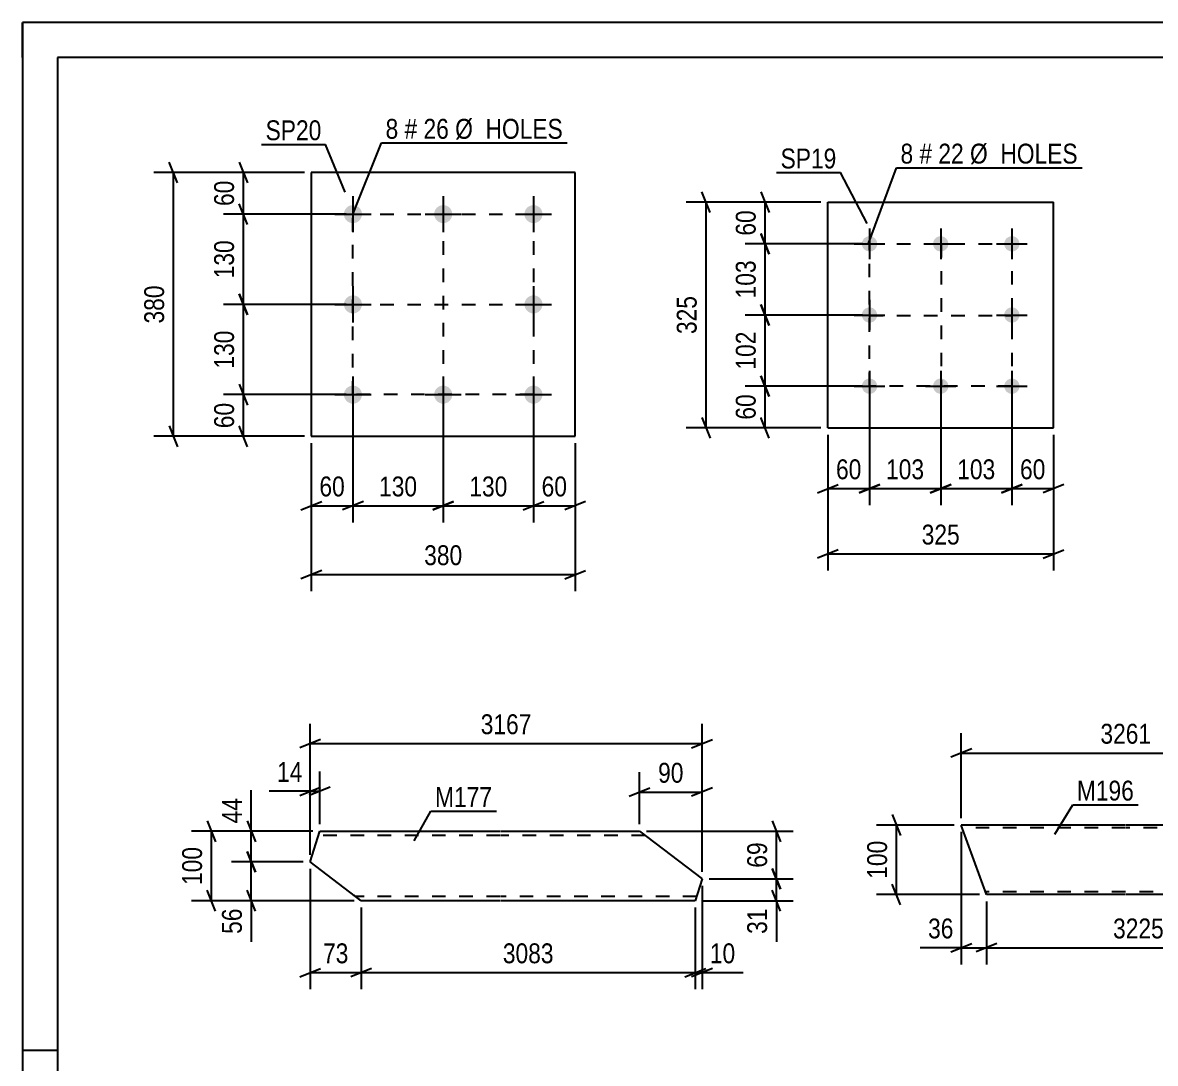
# Model space of a CAD drawing. Header units: millimetres. Extents: x 0 to 420, y 0 to 297.
# Drawn here: x 0 to 163.1, y 147.1 to 297 of the extents above; entities that cross this region are included whole.
import ezdxf

# ---------------------------------------------------------------- set-up
doc = ezdxf.new("R2010")
doc.units = ezdxf.units.MM
doc.linetypes.add('DXK_LINE_DOT2', pattern=[3.9198, 1.9599, -1.9599])
doc.styles.add('Arial Narrow', font='ARIALN.TTF', dxfattribs={"height": 0.2})

# ---------------------------------------------------------------- blocks, each defined once
blk = doc.blocks.new('Unknown-814409202-1133')
at = {"color": 5, "linetype": 'Continuous'}
for p, q in [((420, 297), (0, 297)), ((0, 297), (0, 0)), ((0, 292), (0, 297)), ((415, 292), (5, 292)), ((5, 292), (5, 5)), ((5, 149), (0, 149))]:
    blk.add_line(p, q, dxfattribs=at)
blk = doc.blocks.new('Part-814409202-1696 - 1680')
at = {"color": 2, "linetype": 'Continuous'}
for p, q in [((79.57, 275.43), (41.57, 275.43)), ((41.57, 275.43), (41.57, 237.43)), ((79.57, 237.43), (79.57, 275.43)), ((41.57, 237.43), (79.57, 237.43))]:
    blk.add_line(p, q, dxfattribs=at)
blk = doc.blocks.new('Bolt-814409202-1729 - 1680')
at = {"linetype": 'Continuous'}
for points in [[(47.57, 270.73, -1), (47.57, 268.13, -1)], [(60.57, 270.73, -1), (60.57, 268.13, -1)], [(73.57, 270.73, -1), (73.57, 268.13, -1)], [(47.57, 257.73, -1), (47.57, 255.13, -1)], [(73.57, 257.73, -1), (73.57, 255.13, -1)], [(47.57, 244.73, -1), (47.57, 242.13, -1)], [(60.57, 244.73, -1), (60.57, 242.13, -1)], [(73.57, 244.73, -1), (73.57, 242.13, -1)]]:
    blk.add_hatch(color=1, dxfattribs=at).paths.add_polyline_path(points)
at = {"color": 1, "linetype": 'Continuous'}
for p, q in [((47.57, 272.03), (47.57, 266.83)), ((60.57, 272.03), (60.57, 266.83)), ((73.57, 272.03), (73.57, 266.83)), ((44.97, 269.43), (50.17, 269.43)), ((57.97, 269.43), (63.17, 269.43)), ((70.97, 269.43), (76.17, 269.43)), ((47.57, 259.03), (47.57, 253.83)), ((73.57, 259.03), (73.57, 253.83)), ((44.97, 256.43), (50.17, 256.43)), ((70.97, 256.43), (76.17, 256.43)), ((47.57, 246.03), (47.57, 240.83)), ((60.57, 246.03), (60.57, 240.83)), ((73.57, 246.03), (73.57, 240.83)), ((44.97, 243.43), (50.17, 243.43)), ((57.97, 243.43), (63.17, 243.43)), ((70.97, 243.43), (76.17, 243.43))]:
    blk.add_line(p, q, dxfattribs=at)
blk = doc.blocks.new('Bolt-814409202-1303 - 1269')
at = {"linetype": 'Continuous'}
for points in [[(121.97, 266.25, -1), (121.97, 264.05, -1)], [(132.22, 266.25, -1), (132.22, 264.05, -1)], [(142.47, 266.25, -1), (142.47, 264.05, -1)], [(121.97, 256, -1), (121.97, 253.8, -1)], [(142.47, 256, -1), (142.47, 253.8, -1)], [(121.97, 245.75, -1), (121.97, 243.55, -1)], [(132.22, 245.75, -1), (132.22, 243.55, -1)], [(142.47, 245.75, -1), (142.47, 243.55, -1)]]:
    blk.add_hatch(color=1, dxfattribs=at).paths.add_polyline_path(points)
at = {"color": 1, "linetype": 'Continuous'}
for p, q in [((121.97, 267.35), (121.97, 262.95)), ((132.22, 267.35), (132.22, 262.95)), ((142.47, 267.35), (142.47, 262.95)), ((119.77, 265.15), (124.17, 265.15)), ((130.02, 265.15), (134.42, 265.15)), ((140.27, 265.15), (144.67, 265.15)), ((121.97, 257.1), (121.97, 252.7)), ((142.47, 257.1), (142.47, 252.7)), ((119.77, 254.9), (124.17, 254.9)), ((140.27, 254.9), (144.67, 254.9)), ((121.97, 246.85), (121.97, 242.45)), ((132.22, 246.85), (132.22, 242.45)), ((142.47, 246.85), (142.47, 242.45)), ((119.77, 244.65), (124.17, 244.65)), ((130.02, 244.65), (134.42, 244.65)), ((140.27, 244.65), (144.67, 244.65))]:
    blk.add_line(p, q, dxfattribs=at)
blk = doc.blocks.new('Part-814409202-1318 - 1269')
at = {"color": 2, "linetype": 'Continuous'}
for p, q in [((115.97, 238.65), (115.97, 271.15)), ((115.97, 271.15), (148.47, 271.15)), ((148.47, 238.65), (148.47, 271.15)), ((115.97, 238.65), (148.47, 238.65))]:
    blk.add_line(p, q, dxfattribs=at)
blk = doc.blocks.new('Part-814409202-2342 - 2326')
at = {"color": 2, "linetype": 'Continuous'}
for p, q in [((158.82, 181.46), (135.18, 181.46)), ((138.82, 171.46), (135.18, 181.46)), ((178.92, 181.46), (158.92, 181.46)), ((182.27, 172.26), (178.92, 181.46)), ((158.82, 171.46), (138.82, 171.46)), ((182.56, 171.46), (158.92, 171.46)), ((182.56, 171.46), (182.27, 172.26))]:
    blk.add_line(p, q, dxfattribs=at)
at = {"color": 7, "linetype": 'DXK_LINE_DOT2'}
for p, q in [((158.82, 181.06), (135.33, 181.06)), ((179.07, 181.06), (158.92, 181.06)), ((158.82, 171.86), (138.68, 171.86)), ((138.74, 171.69), (138.82, 171.46)), ((182.42, 171.86), (158.92, 171.86)), ((182.54, 171.52), (182.48, 171.69)), ((182.56, 171.46), (182.54, 171.52))]:
    blk.add_line(p, q, dxfattribs=at)
blk = doc.blocks.new('Part-814409202-2437 - 2421')
at = {"color": 2, "linetype": 'Continuous'}
for p, q in [((41.41, 176.16), (42.78, 180.56)), ((42.78, 180.56), (68.76, 180.56)), ((68.86, 180.56), (88.86, 180.56)), ((88.86, 180.56), (97.85, 173.71)), ((48.76, 170.56), (41.41, 176.16)), ((97.85, 173.71), (96.87, 170.56)), ((68.76, 170.56), (48.76, 170.56)), ((96.87, 170.56), (68.86, 170.56))]:
    blk.add_line(p, q, dxfattribs=at)
at = {"color": 7, "linetype": 'DXK_LINE_DOT2'}
for p, q in [((68.76, 179.96), (42.6, 179.96)), ((89.64, 179.96), (68.86, 179.96)), ((48.76, 170.56), (47.74, 171.34)), ((68.76, 171.16), (47.97, 171.16)), ((97.06, 171.16), (68.86, 171.16))]:
    blk.add_line(p, q, dxfattribs=at)
blk = doc.blocks.new('Rectangle-814409202-1816 - 1680')
at = {"color": 1, "linetype": 'DXK_LINE_DOT2'}
blk.add_lwpolyline([(47.57, 269.43), (73.57, 269.43), (73.57, 243.43), (47.57, 243.43), (47.57, 269.43)], close=True, dxfattribs=at)
blk = doc.blocks.new('Rectangle-814409202-1407 - 1269')
at = {"color": 1, "linetype": 'DXK_LINE_DOT2'}
blk.add_lwpolyline([(121.97, 265.15), (142.47, 265.15), (142.47, 244.65), (121.97, 244.65), (121.97, 265.15)], close=True, dxfattribs=at)
blk = doc.blocks.new('Line-814409202-1802 - 1680')
at = {"color": 1, "linetype": 'DXK_LINE_DOT2'}
blk.add_line((60.57, 269.43), (60.57, 243.43), dxfattribs=at)
blk = doc.blocks.new('Line-814409202-1392 - 1269')
at = {"color": 1, "linetype": 'DXK_LINE_DOT2'}
blk.add_line((121.97, 254.85), (142.47, 254.85), dxfattribs=at)
blk = doc.blocks.new('Line-814409202-1809 - 1680')
at = {"color": 1, "linetype": 'DXK_LINE_DOT2'}
blk.add_line((47.57, 256.43), (73.57, 256.43), dxfattribs=at)
blk = doc.blocks.new('Line-814409202-1400 - 1269')
at = {"color": 1, "linetype": 'DXK_LINE_DOT2'}
blk.add_line((132.27, 265.15), (132.27, 244.65), dxfattribs=at)
blk = doc.blocks.new('StraightDimension-814409202-1756 - 1680')
at = {"color": 7, "linetype": 'Continuous'}
for p, q in [((22.32, 273.93), (21.12, 276.93)), ((40.57, 275.43), (18.87, 275.43)), ((21.72, 237.43), (21.72, 275.43)), ((21.12, 238.93), (22.32, 235.93)), ((40.57, 237.43), (18.87, 237.43))]:
    blk.add_line(p, q, dxfattribs=at)
at = {"color": 0}
blk.add_wipeout([(20.97, 259.77), (16.77, 259.77), (16.77, 253.08), (20.97, 253.08)], dxfattribs=at)
at = {"color": 3, "style": 'Arial Narrow'}
blk.add_text('380', height=2.863, rotation=90.0002, dxfattribs=at).set_placement((20.37, 253.68))
blk = doc.blocks.new('StraightDimension-814409202-4812 - 1680')
at = {"color": 7, "linetype": 'Continuous'}
for p, q in [((47.57, 242.43), (47.57, 225.03)), ((60.57, 242.43), (60.57, 225.03)), ((49.07, 228.03), (46.07, 226.83)), ((47.57, 227.43), (60.57, 227.43)), ((59.07, 226.83), (62.07, 228.03))]:
    blk.add_line(p, q, dxfattribs=at)
at = {"color": 0}
blk.add_wipeout([(57.41, 228.18), (57.41, 232.38), (50.73, 232.38), (50.73, 228.18)], dxfattribs=at)
at = {"color": 3, "style": 'Arial Narrow'}
blk.add_text('130', height=2.863, dxfattribs=at).set_placement((51.33, 228.78))
blk = doc.blocks.new('StraightDimension-814409202-1745 - 1680')
at = {"color": 7, "linetype": 'Continuous'}
for p, q in [((31.19, 276.93), (32.39, 273.93)), ((40.57, 275.43), (28.94, 275.43)), ((31.79, 269.43), (31.79, 275.43)), ((32.39, 267.93), (31.19, 270.93)), ((46.57, 269.43), (28.94, 269.43))]:
    blk.add_line(p, q, dxfattribs=at)
at = {"color": 0}
blk.add_wipeout([(31.04, 274.85), (26.84, 274.85), (26.84, 270), (31.04, 270)], dxfattribs=at)
at = {"color": 3, "style": 'Arial Narrow'}
blk.add_text('60', height=2.863, rotation=90.0002, dxfattribs=at).set_placement((30.44, 270.6))
blk = doc.blocks.new('StraightDimension-814409202-4790 - 1680')
at = {"color": 7, "linetype": 'Continuous'}
for p, q in [((32.39, 254.93), (31.19, 257.93)), ((46.57, 256.43), (28.94, 256.43)), ((31.79, 243.43), (31.79, 256.43)), ((31.19, 244.93), (32.39, 241.93)), ((46.57, 243.43), (28.94, 243.43))]:
    blk.add_line(p, q, dxfattribs=at)
at = {"color": 0}
blk.add_wipeout([(31.04, 253.27), (26.84, 253.27), (26.84, 246.58), (31.04, 246.58)], dxfattribs=at)
at = {"color": 3, "style": 'Arial Narrow'}
blk.add_text('130', height=2.863, rotation=90.0002, dxfattribs=at).set_placement((30.44, 247.18))
blk = doc.blocks.new('StraightDimension-814409202-1735 - 1680')
at = {"color": 7, "linetype": 'Continuous'}
for p, q in [((31.19, 244.93), (32.39, 241.93)), ((46.57, 243.43), (28.94, 243.43)), ((31.79, 237.43), (31.79, 243.43)), ((32.39, 235.93), (31.19, 238.93)), ((40.57, 237.43), (28.94, 237.43))]:
    blk.add_line(p, q, dxfattribs=at)
at = {"color": 0}
blk.add_wipeout([(31.04, 242.85), (26.84, 242.85), (26.84, 238), (31.04, 238)], dxfattribs=at)
at = {"color": 3, "style": 'Arial Narrow'}
blk.add_text('60', height=2.863, rotation=90.0002, dxfattribs=at).set_placement((30.44, 238.6))
blk = doc.blocks.new('StraightDimension-814409202-1771 - 1680')
at = {"color": 7, "linetype": 'Continuous'}
for p, q in [((47.57, 242.43), (47.57, 225.03)), ((41.57, 236.43), (41.57, 225.03)), ((40.07, 226.83), (43.07, 228.03)), ((41.57, 227.43), (47.57, 227.43)), ((49.07, 228.03), (46.07, 226.83))]:
    blk.add_line(p, q, dxfattribs=at)
at = {"color": 0}
blk.add_wipeout([(47, 228.18), (47, 232.38), (42.14, 232.38), (42.14, 228.18)], dxfattribs=at)
at = {"color": 3, "style": 'Arial Narrow'}
blk.add_text('60', height=2.863, dxfattribs=at).set_placement((42.74, 228.78))
blk = doc.blocks.new('StraightDimension-814409202-1781 - 1680')
at = {"color": 7, "linetype": 'Continuous'}
for p, q in [((73.57, 242.43), (73.57, 225.03)), ((79.57, 236.43), (79.57, 225.03)), ((72.07, 226.83), (75.07, 228.03)), ((73.57, 227.43), (79.57, 227.43)), ((81.07, 228.03), (78.07, 226.83))]:
    blk.add_line(p, q, dxfattribs=at)
at = {"color": 0}
blk.add_wipeout([(79, 228.18), (79, 232.38), (74.14, 232.38), (74.14, 228.18)], dxfattribs=at)
at = {"color": 3, "style": 'Arial Narrow'}
blk.add_text('60', height=2.863, dxfattribs=at).set_placement((74.74, 228.78))
blk = doc.blocks.new('StraightDimension-814409202-1792 - 1680')
at = {"color": 7, "linetype": 'Continuous'}
for p, q in [((41.57, 236.43), (41.57, 215.13)), ((79.57, 236.43), (79.57, 215.13)), ((43.07, 218.13), (40.07, 216.93)), ((41.57, 217.53), (79.57, 217.53)), ((78.07, 216.93), (81.07, 218.13))]:
    blk.add_line(p, q, dxfattribs=at)
at = {"color": 0}
blk.add_wipeout([(63.91, 218.28), (63.91, 222.48), (57.23, 222.48), (57.23, 218.28)], dxfattribs=at)
at = {"color": 3, "style": 'Arial Narrow'}
blk.add_text('380', height=2.863, dxfattribs=at).set_placement((57.83, 218.88))
blk = doc.blocks.new('StraightDimension-814409202-4792 - 1680')
at = {"color": 7, "linetype": 'Continuous'}
for p, q in [((32.39, 267.93), (31.19, 270.93)), ((46.57, 269.43), (28.94, 269.43)), ((31.79, 256.43), (31.79, 269.43)), ((31.19, 257.93), (32.39, 254.93)), ((46.57, 256.43), (28.94, 256.43))]:
    blk.add_line(p, q, dxfattribs=at)
at = {"color": 0}
blk.add_wipeout([(31.04, 266.27), (26.84, 266.27), (26.84, 259.58), (31.04, 259.58)], dxfattribs=at)
at = {"color": 3, "style": 'Arial Narrow'}
blk.add_text('130', height=2.863, rotation=90.0002, dxfattribs=at).set_placement((30.44, 260.18))
blk = doc.blocks.new('StraightDimension-814409202-4814 - 1680')
at = {"color": 7, "linetype": 'Continuous'}
for p, q in [((60.57, 242.43), (60.57, 225.03)), ((73.57, 242.43), (73.57, 225.03)), ((62.07, 228.03), (59.07, 226.83)), ((60.57, 227.43), (73.57, 227.43)), ((72.07, 226.83), (75.07, 228.03))]:
    blk.add_line(p, q, dxfattribs=at)
at = {"color": 0}
blk.add_wipeout([(70.41, 228.18), (70.41, 232.38), (63.73, 232.38), (63.73, 228.18)], dxfattribs=at)
at = {"color": 3, "style": 'Arial Narrow'}
blk.add_text('130', height=2.863, dxfattribs=at).set_placement((64.33, 228.78))
blk = doc.blocks.new('StraightDimension-814409202-1367 - 1269')
at = {"color": 7, "linetype": 'Continuous'}
for p, q in [((142.47, 243.65), (142.47, 227.5)), ((148.47, 237.65), (148.47, 227.5)), ((140.97, 229.3), (143.97, 230.5)), ((149.97, 230.5), (146.97, 229.3)), ((142.47, 229.9), (148.47, 229.9))]:
    blk.add_line(p, q, dxfattribs=at)
at = {"color": 0}
blk.add_wipeout([(147.9, 230.65), (147.9, 234.85), (143.04, 234.85), (143.04, 230.65)], dxfattribs=at)
at = {"color": 3, "style": 'Arial Narrow'}
blk.add_text('60', height=2.863, dxfattribs=at).set_placement((143.64, 231.25))
blk = doc.blocks.new('StraightDimension-814409202-4378 - 1269')
at = {"color": 7, "linetype": 'Continuous'}
for p, q in [((121.97, 243.65), (121.97, 227.5)), ((132.22, 243.65), (132.22, 227.5)), ((120.47, 229.3), (123.47, 230.5)), ((133.72, 230.5), (130.72, 229.3)), ((121.97, 229.9), (132.22, 229.9))]:
    blk.add_line(p, q, dxfattribs=at)
at = {"color": 0}
blk.add_wipeout([(130.44, 230.65), (130.44, 234.85), (123.75, 234.85), (123.75, 230.65)], dxfattribs=at)
at = {"color": 3, "style": 'Arial Narrow'}
blk.add_text('103', height=2.863, dxfattribs=at).set_placement((124.35, 231.25))
blk = doc.blocks.new('StraightDimension-814409202-1382 - 1269')
at = {"color": 7, "linetype": 'Continuous'}
for p, q in [((115.97, 237.65), (115.97, 218.1)), ((148.47, 237.65), (148.47, 218.1)), ((117.47, 221.1), (114.47, 219.9)), ((115.97, 220.5), (148.47, 220.5)), ((146.97, 219.9), (149.97, 221.1))]:
    blk.add_line(p, q, dxfattribs=at)
at = {"color": 0}
blk.add_wipeout([(135.56, 221.25), (135.56, 225.45), (128.88, 225.45), (128.88, 221.25)], dxfattribs=at)
at = {"color": 3, "style": 'Arial Narrow'}
blk.add_text('325', height=2.863, dxfattribs=at).set_placement((129.48, 221.85))
blk = doc.blocks.new('StraightDimension-814409202-1320 - 1269')
at = {"color": 7, "linetype": 'Continuous'}
for p, q in [((106.32, 246.15), (107.52, 243.15)), ((120.97, 244.65), (104.07, 244.65)), ((106.92, 238.65), (106.92, 244.65)), ((107.52, 237.15), (106.32, 240.15)), ((114.97, 238.65), (104.07, 238.65))]:
    blk.add_line(p, q, dxfattribs=at)
at = {"color": 0}
blk.add_wipeout([(106.17, 244.08), (101.97, 244.08), (101.97, 239.23), (106.17, 239.23)], dxfattribs=at)
at = {"color": 3, "style": 'Arial Narrow'}
blk.add_text('60', height=2.863, rotation=90.0002, dxfattribs=at).set_placement((105.57, 239.83))
blk = doc.blocks.new('StraightDimension-814409202-4356 - 1269')
at = {"color": 7, "linetype": 'Continuous'}
for p, q in [((106.32, 256.4), (107.52, 253.4)), ((120.97, 254.9), (104.07, 254.9)), ((106.92, 244.65), (106.92, 254.9)), ((107.52, 243.15), (106.32, 246.15)), ((120.97, 244.65), (104.07, 244.65))]:
    blk.add_line(p, q, dxfattribs=at)
at = {"color": 0}
blk.add_wipeout([(106.17, 253.12), (101.97, 253.12), (101.97, 246.44), (106.17, 246.44)], dxfattribs=at)
at = {"color": 3, "style": 'Arial Narrow'}
blk.add_text('102', height=2.863, rotation=90.0002, dxfattribs=at).set_placement((105.57, 247.04))
blk = doc.blocks.new('StraightDimension-814409202-1331 - 1269')
at = {"color": 7, "linetype": 'Continuous'}
for p, q in [((106.32, 272.65), (107.52, 269.65)), ((114.97, 271.15), (104.07, 271.15)), ((106.92, 265.15), (106.92, 271.15)), ((107.52, 263.65), (106.32, 266.65)), ((120.97, 265.15), (104.07, 265.15))]:
    blk.add_line(p, q, dxfattribs=at)
at = {"color": 0}
blk.add_wipeout([(106.17, 270.58), (101.97, 270.58), (101.97, 265.73), (106.17, 265.73)], dxfattribs=at)
at = {"color": 3, "style": 'Arial Narrow'}
blk.add_text('60', height=2.863, rotation=90.0002, dxfattribs=at).set_placement((105.57, 266.33))
blk = doc.blocks.new('StraightDimension-814409202-1346 - 1269')
at = {"color": 7, "linetype": 'Continuous'}
for p, q in [((99.02, 269.65), (97.82, 272.65)), ((114.97, 271.15), (95.57, 271.15)), ((98.42, 238.65), (98.42, 271.15)), ((97.82, 240.15), (99.02, 237.15)), ((114.97, 238.65), (95.57, 238.65))]:
    blk.add_line(p, q, dxfattribs=at)
at = {"color": 0}
blk.add_wipeout([(97.67, 258.25), (93.47, 258.25), (93.47, 251.56), (97.67, 251.56)], dxfattribs=at)
at = {"color": 3, "style": 'Arial Narrow'}
blk.add_text('325', height=2.863, rotation=90.0002, dxfattribs=at).set_placement((97.07, 252.16))
blk = doc.blocks.new('StraightDimension-814409202-1357 - 1269')
at = {"color": 7, "linetype": 'Continuous'}
for p, q in [((121.97, 243.65), (121.97, 227.5)), ((115.97, 237.65), (115.97, 227.5)), ((114.47, 229.3), (117.47, 230.5)), ((123.47, 230.5), (120.47, 229.3)), ((115.97, 229.9), (121.97, 229.9))]:
    blk.add_line(p, q, dxfattribs=at)
at = {"color": 0}
blk.add_wipeout([(121.4, 230.65), (121.4, 234.85), (116.54, 234.85), (116.54, 230.65)], dxfattribs=at)
at = {"color": 3, "style": 'Arial Narrow'}
blk.add_text('60', height=2.863, dxfattribs=at).set_placement((117.14, 231.25))
blk = doc.blocks.new('StraightDimension-814409202-4358 - 1269')
at = {"color": 7, "linetype": 'Continuous'}
for p, q in [((106.32, 266.65), (107.52, 263.65)), ((120.97, 265.15), (104.07, 265.15)), ((106.92, 254.9), (106.92, 265.15)), ((107.52, 253.4), (106.32, 256.4)), ((120.97, 254.9), (104.07, 254.9))]:
    blk.add_line(p, q, dxfattribs=at)
at = {"color": 0}
blk.add_wipeout([(106.17, 263.37), (101.97, 263.37), (101.97, 256.69), (106.17, 256.69)], dxfattribs=at)
at = {"color": 3, "style": 'Arial Narrow'}
blk.add_text('103', height=2.863, rotation=90.0002, dxfattribs=at).set_placement((105.57, 257.29))
blk = doc.blocks.new('StraightDimension-814409202-4380 - 1269')
at = {"color": 7, "linetype": 'Continuous'}
for p, q in [((132.22, 243.65), (132.22, 227.5)), ((142.47, 243.65), (142.47, 227.5)), ((130.72, 229.3), (133.72, 230.5)), ((143.97, 230.5), (140.97, 229.3)), ((132.22, 229.9), (142.47, 229.9))]:
    blk.add_line(p, q, dxfattribs=at)
at = {"color": 0}
blk.add_wipeout([(140.69, 230.65), (140.69, 234.85), (134, 234.85), (134, 230.65)], dxfattribs=at)
at = {"color": 3, "style": 'Arial Narrow'}
blk.add_text('103', height=2.863, dxfattribs=at).set_placement((134.6, 231.25))
blk = doc.blocks.new('StraightDimension-814409202-4025 - 2326')
at = {"color": 7, "linetype": 'Continuous'}
for p, q in [((138.82, 170.46), (138.82, 161.38)), ((182.56, 170.46), (182.56, 161.38)), ((140.32, 164.38), (137.32, 163.18)), ((138.82, 163.78), (182.56, 163.78)), ((181.06, 163.18), (184.06, 164.38))]:
    blk.add_line(p, q, dxfattribs=at)
at = {"color": 0}
blk.add_wipeout([(164.95, 164.53), (164.95, 168.73), (156.44, 168.73), (156.44, 164.53)], dxfattribs=at)
at = {"color": 3, "style": 'Arial Narrow'}
blk.add_text('3225', height=2.863, dxfattribs=at).set_placement((157.04, 165.13))
blk = doc.blocks.new('StraightDimension-814409202-4060 - 2326')
at = {"color": 7, "linetype": 'Continuous'}
for p, q in [((125.24, 182.96), (126.44, 179.96)), ((134.18, 181.46), (122.99, 181.46)), ((125.84, 171.46), (125.84, 181.46)), ((126.44, 169.96), (125.24, 172.96)), ((137.82, 171.46), (122.99, 171.46))]:
    blk.add_line(p, q, dxfattribs=at)
at = {"color": 0}
blk.add_wipeout([(125.09, 179.8), (120.89, 179.8), (120.89, 173.12), (125.09, 173.12)], dxfattribs=at)
at = {"color": 3, "style": 'Arial Narrow'}
blk.add_text('100', height=2.863, rotation=90.0002, dxfattribs=at).set_placement((124.49, 173.72))
blk = doc.blocks.new('StraightDimension-814409202-4014 - 2326')
at = {"color": 7, "linetype": 'Continuous'}
for p, q in [((135.18, 182.46), (135.18, 194.67)), ((182.56, 172.46), (182.56, 194.67)), ((136.68, 192.42), (133.68, 191.22)), ((135.18, 191.82), (182.56, 191.82)), ((181.06, 191.22), (184.06, 192.42))]:
    blk.add_line(p, q, dxfattribs=at)
at = {"color": 0}
blk.add_wipeout([(163.13, 192.57), (163.13, 196.77), (154.62, 196.77), (154.62, 192.57)], dxfattribs=at)
at = {"color": 3, "style": 'Arial Narrow'}
blk.add_text('3261', height=2.863, dxfattribs=at).set_placement((155.22, 193.17))
blk = doc.blocks.new('StraightDimension-814409202-4026 - 2326')
at = {"color": 7, "linetype": 'Continuous'}
for p, q in [((135.18, 180.46), (135.18, 161.38)), ((138.82, 170.46), (138.82, 161.38)), ((133.68, 163.18), (136.68, 164.38)), ((135.18, 163.78), (138.82, 163.78)), ((140.32, 164.38), (137.32, 163.18))]:
    blk.add_line(p, q, dxfattribs=at)
at = {"color": 0}
blk.add_wipeout([(134.66, 164.53), (134.66, 168.73), (129.8, 168.73), (129.8, 164.53)], dxfattribs=at)
at = {"color": 7, "linetype": 'Continuous'}
blk.add_line((135.18, 163.78), (129.28, 163.78), dxfattribs=at)
blk.add_line((135.18, 163.78), (129.28, 163.78), dxfattribs=at)
at = {"color": 3, "style": 'Arial Narrow'}
blk.add_text('36', height=2.863, dxfattribs=at).set_placement((130.4, 165.13))
blk = doc.blocks.new('StraightDimension-814409202-2568 - 2421')
at = {"color": 7, "linetype": 'Continuous'}
for p, q in [((88.85, 181.56), (88.85, 189.05)), ((97.85, 174.71), (97.85, 189.05)), ((87.35, 185.6), (90.35, 186.8)), ((88.85, 186.2), (97.85, 186.2)), ((99.35, 186.8), (96.35, 185.6))]:
    blk.add_line(p, q, dxfattribs=at)
at = {"color": 0}
blk.add_wipeout([(95.78, 186.95), (95.78, 191.15), (90.92, 191.15), (90.92, 186.95)], dxfattribs=at)
at = {"color": 3, "style": 'Arial Narrow'}
blk.add_text('90', height=2.863, dxfattribs=at).set_placement((91.52, 187.55))
blk = doc.blocks.new('StraightDimension-814409202-4132 - 2421')
at = {"color": 7, "linetype": 'Continuous'}
for p, q in [((97.85, 172.71), (97.85, 157.8)), ((96.87, 169.56), (96.87, 157.8)), ((95.37, 159.6), (98.37, 160.8)), ((99.35, 160.8), (96.35, 159.6)), ((96.87, 160.2), (97.85, 160.2))]:
    blk.add_line(p, q, dxfattribs=at)
at = {"color": 0}
blk.add_wipeout([(103.23, 160.95), (103.23, 165.15), (98.37, 165.15), (98.37, 160.95)], dxfattribs=at)
at = {"color": 7, "linetype": 'Continuous'}
blk.add_line((97.85, 160.2), (103.76, 160.2), dxfattribs=at)
blk.add_line((97.85, 160.2), (103.76, 160.2), dxfattribs=at)
at = {"color": 3, "style": 'Arial Narrow'}
blk.add_text('10', height=2.863, dxfattribs=at).set_placement((98.97, 161.55))
blk = doc.blocks.new('StraightDimension-814409202-2499 - 2421')
at = {"color": 7, "linetype": 'Continuous'}
for p, q in [((107.96, 175.21), (109.16, 172.21)), ((98.85, 173.71), (110.96, 173.71)), ((108.56, 170.56), (108.56, 173.71)), ((109.16, 169.06), (107.96, 172.06)), ((97.87, 170.56), (110.96, 170.56))]:
    blk.add_line(p, q, dxfattribs=at)
at = {"color": 0}
blk.add_wipeout([(107.81, 170.04), (103.61, 170.04), (103.61, 165.18), (107.81, 165.18)], dxfattribs=at)
at = {"color": 7, "linetype": 'Continuous'}
blk.add_line((108.56, 170.56), (108.56, 164.66), dxfattribs=at)
blk.add_line((108.56, 170.56), (108.56, 164.66), dxfattribs=at)
at = {"color": 3, "style": 'Arial Narrow'}
blk.add_text('31', height=2.863, rotation=90.0002, dxfattribs=at).set_placement((107.21, 165.78))
blk = doc.blocks.new('StraightDimension-814409202-4103 - 2421')
at = {"color": 7, "linetype": 'Continuous'}
for p, q in [((41.41, 177.16), (41.41, 196.04)), ((97.85, 174.71), (97.85, 196.04)), ((42.91, 193.79), (39.91, 192.59)), ((41.41, 193.19), (97.85, 193.19)), ((96.35, 192.59), (99.35, 193.79))]:
    blk.add_line(p, q, dxfattribs=at)
at = {"color": 0}
blk.add_wipeout([(73.89, 193.94), (73.89, 198.14), (65.37, 198.14), (65.37, 193.94)], dxfattribs=at)
at = {"color": 3, "style": 'Arial Narrow'}
blk.add_text('3167', height=2.863, dxfattribs=at).set_placement((65.97, 194.54))
blk = doc.blocks.new('StraightDimension-814409202-2520 - 2421')
at = {"color": 7, "linetype": 'Continuous'}
for p, q in [((107.96, 182.06), (109.16, 179.06)), ((89.85, 180.56), (110.96, 180.56)), ((108.56, 173.71), (108.56, 180.56)), ((109.16, 172.21), (107.96, 175.21)), ((98.85, 173.71), (110.96, 173.71))]:
    blk.add_line(p, q, dxfattribs=at)
at = {"color": 0}
blk.add_wipeout([(107.81, 179.56), (103.61, 179.56), (103.61, 174.71), (107.81, 174.71)], dxfattribs=at)
at = {"color": 3, "style": 'Arial Narrow'}
blk.add_text('69', height=2.863, rotation=90.0002, dxfattribs=at).set_placement((107.21, 175.31))
blk = doc.blocks.new('StraightDimension-814409202-4085 - 2421')
at = {"color": 7, "linetype": 'Continuous'}
for p, q in [((41.41, 177.16), (41.41, 189.16)), ((42.78, 181.56), (42.78, 189.16)), ((39.91, 185.71), (42.91, 186.91)), ((44.28, 186.91), (41.28, 185.71)), ((41.41, 186.31), (42.78, 186.31))]:
    blk.add_line(p, q, dxfattribs=at)
at = {"color": 0}
blk.add_wipeout([(40.89, 187.06), (40.89, 191.26), (36.03, 191.26), (36.03, 187.06)], dxfattribs=at)
at = {"color": 7, "linetype": 'Continuous'}
blk.add_line((41.41, 186.31), (35.51, 186.31), dxfattribs=at)
blk.add_line((41.41, 186.31), (35.51, 186.31), dxfattribs=at)
at = {"color": 3, "style": 'Arial Narrow'}
blk.add_text('14', height=2.863, dxfattribs=at).set_placement((36.63, 187.66))
blk = doc.blocks.new('StraightDimension-814409202-4133 - 2421')
at = {"color": 7, "linetype": 'Continuous'}
for p, q in [((48.76, 169.56), (48.76, 157.8)), ((96.87, 169.56), (96.87, 157.8)), ((50.26, 160.8), (47.26, 159.6)), ((48.76, 160.2), (96.87, 160.2)), ((95.37, 159.6), (98.37, 160.8))]:
    blk.add_line(p, q, dxfattribs=at)
at = {"color": 0}
blk.add_wipeout([(77.07, 160.95), (77.07, 165.15), (68.56, 165.15), (68.56, 160.95)], dxfattribs=at)
at = {"color": 3, "style": 'Arial Narrow'}
blk.add_text('3083', height=2.863, dxfattribs=at).set_placement((69.16, 161.55))
blk = doc.blocks.new('StraightDimension-814409202-4134 - 2421')
at = {"color": 7, "linetype": 'Continuous'}
for p, q in [((41.41, 175.16), (41.41, 157.8)), ((48.76, 169.56), (48.76, 157.8)), ((39.91, 159.6), (42.91, 160.8)), ((41.41, 160.2), (48.76, 160.2)), ((50.26, 160.8), (47.26, 159.6))]:
    blk.add_line(p, q, dxfattribs=at)
at = {"color": 0}
blk.add_wipeout([(47.51, 160.95), (47.51, 165.15), (42.66, 165.15), (42.66, 160.95)], dxfattribs=at)
at = {"color": 3, "style": 'Arial Narrow'}
blk.add_text('73', height=2.863, dxfattribs=at).set_placement((43.26, 161.55))
blk = doc.blocks.new('StraightDimension-814409202-4210 - 2421')
at = {"color": 7, "linetype": 'Continuous'}
for p, q in [((32.32, 182.06), (33.52, 179.06)), ((41.78, 180.56), (30.07, 180.56)), ((32.92, 176.16), (32.92, 180.56)), ((33.52, 174.66), (32.32, 177.66)), ((40.41, 176.16), (30.07, 176.16))]:
    blk.add_line(p, q, dxfattribs=at)
at = {"color": 0}
blk.add_wipeout([(32.17, 185.95), (27.97, 185.95), (27.97, 181.09), (32.17, 181.09)], dxfattribs=at)
at = {"color": 7, "linetype": 'Continuous'}
blk.add_line((32.92, 180.56), (32.92, 186.47), dxfattribs=at)
blk.add_line((32.92, 180.56), (32.92, 186.47), dxfattribs=at)
at = {"color": 3, "style": 'Arial Narrow'}
blk.add_text('44', height=2.863, rotation=90.0002, dxfattribs=at).set_placement((31.57, 181.69))
blk = doc.blocks.new('StraightDimension-814409202-4211 - 2421')
at = {"color": 7, "linetype": 'Continuous'}
for p, q in [((32.32, 177.66), (33.52, 174.66)), ((40.41, 176.16), (30.07, 176.16)), ((32.92, 170.56), (32.92, 176.16)), ((33.52, 169.06), (32.32, 172.06)), ((47.76, 170.56), (30.07, 170.56))]:
    blk.add_line(p, q, dxfattribs=at)
at = {"color": 0}
blk.add_wipeout([(32.17, 170.04), (27.97, 170.04), (27.97, 165.18), (32.17, 165.18)], dxfattribs=at)
at = {"color": 7, "linetype": 'Continuous'}
blk.add_line((32.92, 170.56), (32.92, 164.66), dxfattribs=at)
blk.add_line((32.92, 170.56), (32.92, 164.66), dxfattribs=at)
at = {"color": 3, "style": 'Arial Narrow'}
blk.add_text('56', height=2.863, rotation=90.0002, dxfattribs=at).set_placement((31.57, 165.78))
blk = doc.blocks.new('StraightDimension-814409202-4259 - 2421')
at = {"color": 7, "linetype": 'Continuous'}
for p, q in [((26.58, 182.06), (27.78, 179.06)), ((41.78, 180.56), (24.33, 180.56)), ((27.18, 170.56), (27.18, 180.56)), ((27.78, 169.06), (26.58, 172.06)), ((47.76, 170.56), (24.33, 170.56))]:
    blk.add_line(p, q, dxfattribs=at)
at = {"color": 0}
blk.add_wipeout([(26.43, 178.91), (22.23, 178.91), (22.23, 172.22), (26.43, 172.22)], dxfattribs=at)
at = {"color": 3, "style": 'Arial Narrow'}
blk.add_text('100', height=2.863, rotation=90.0002, dxfattribs=at).set_placement((25.83, 172.82))
blk = doc.blocks.new('Mark-814409202-1692 - 1680')
at = {"color": 0}
blk.add_wipeout([(43.03, 280.07), (43.03, 283.07), (34.99, 283.07), (34.99, 280.07)], dxfattribs=at)
blk.add_wipeout([(43.03, 280.07), (43.03, 283.07), (34.99, 283.07), (34.99, 280.07)], dxfattribs=at)
at = {"color": 30, "linetype": 'Continuous'}
for p in [(34.39, 279.47), (46.46, 272.59)]:
    blk.add_line(p, (43.63, 279.47), dxfattribs=at)
at = {"color": 3, "style": 'Arial Narrow'}
blk.add_text('SP20', height=2.863, dxfattribs=at).set_placement((34.99, 280.07))
blk = doc.blocks.new('Mark-814409202-1725 - 1680')
at = {"color": 0}
for points in [[(54.1, 280.28), (54.1, 283.28), (52.27, 283.28), (52.27, 280.28)], [(56.83, 280.28), (56.83, 283.28), (55, 283.28), (55, 280.28)], [(61.39, 280.28), (61.39, 283.28), (57.73, 283.28), (57.73, 280.28)], [(77.81, 280.28), (77.81, 283.28), (62.29, 283.28), (62.29, 280.28)]]:
    blk.add_wipeout(points, dxfattribs=at)
for points in [[(54.1, 280.28), (54.1, 283.28), (52.27, 283.28), (52.27, 280.28)], [(56.83, 280.28), (56.83, 283.28), (55, 283.28), (55, 280.28)], [(61.39, 280.28), (61.39, 283.28), (57.73, 283.28), (57.73, 280.28)], [(77.81, 280.28), (77.81, 283.28), (62.29, 283.28), (62.29, 280.28)]]:
    blk.add_wipeout(points, dxfattribs=at)
at = {"color": 7, "linetype": 'Continuous'}
for p, q in [((47.61, 269.5), (51.67, 279.68)), ((51.67, 279.68), (78.41, 279.68))]:
    blk.add_line(p, q, dxfattribs=at)
at = {"color": 3, "style": 'Arial Narrow'}
for s, height, p in [('8', 2.86, (52.27, 280.28)), ('#', 2.86, (55, 280.28)), ('26', 2.863, (57.73, 280.28)), ('Ø  HOLES', 2.863, (62.29, 280.28))]:
    blk.add_text(s, height=height, dxfattribs=at).set_placement(p)
blk = doc.blocks.new('Mark-814409202-1299 - 1269')
at = {"color": 0}
for points in [[(128.26, 276.71), (128.26, 279.71), (126.43, 279.71), (126.43, 276.71)], [(130.98, 276.71), (130.98, 279.71), (129.16, 279.71), (129.16, 276.71)], [(135.54, 276.71), (135.54, 279.71), (131.88, 279.71), (131.88, 276.71)], [(151.97, 276.71), (151.97, 279.71), (136.44, 279.71), (136.44, 276.71)]]:
    blk.add_wipeout(points, dxfattribs=at)
for points in [[(128.26, 276.71), (128.26, 279.71), (126.43, 279.71), (126.43, 276.71)], [(130.98, 276.71), (130.98, 279.71), (129.16, 279.71), (129.16, 276.71)], [(135.54, 276.71), (135.54, 279.71), (131.88, 279.71), (131.88, 276.71)], [(151.97, 276.71), (151.97, 279.71), (136.44, 279.71), (136.44, 276.71)]]:
    blk.add_wipeout(points, dxfattribs=at)
at = {"color": 7, "linetype": 'Continuous'}
for p, q in [((121.81, 265.22), (125.83, 276.11)), ((125.83, 276.11), (152.57, 276.11))]:
    blk.add_line(p, q, dxfattribs=at)
at = {"color": 3, "style": 'Arial Narrow'}
for s, height, p in [('8', 2.86, (126.43, 276.71)), ('#', 2.86, (129.16, 276.71)), ('22', 2.863, (131.88, 276.71)), ('Ø  HOLES', 2.863, (136.44, 276.71))]:
    blk.add_text(s, height=height, dxfattribs=at).set_placement(p)
blk = doc.blocks.new('Mark-814409202-1314 - 1269')
at = {"color": 0}
blk.add_wipeout([(117.2, 276.01), (117.2, 279.01), (109.16, 279.01), (109.16, 276.01)], dxfattribs=at)
blk.add_wipeout([(117.2, 276.01), (117.2, 279.01), (109.16, 279.01), (109.16, 276.01)], dxfattribs=at)
at = {"color": 30, "linetype": 'Continuous'}
for p in [(108.56, 275.41), (121.62, 268.06)]:
    blk.add_line(p, (117.8, 275.41), dxfattribs=at)
at = {"color": 3, "style": 'Arial Narrow'}
blk.add_text('SP19', height=2.863, dxfattribs=at).set_placement((109.16, 276.01))
blk = doc.blocks.new('Mark-814409202-2338 - 2326')
at = {"color": 0}
blk.add_wipeout([(160.05, 184.98), (160.05, 187.98), (151.83, 187.98), (151.83, 184.98)], dxfattribs=at)
blk.add_wipeout([(160.05, 184.98), (160.05, 187.98), (151.83, 187.98), (151.83, 184.98)], dxfattribs=at)
at = {"color": 30, "linetype": 'Continuous'}
for p, q in [((148.66, 180.14), (151.23, 184.38)), ((151.23, 184.38), (160.65, 184.38))]:
    blk.add_line(p, q, dxfattribs=at)
at = {"color": 3, "style": 'Arial Narrow'}
blk.add_text('M196', height=2.863, dxfattribs=at).set_placement((151.83, 184.98))
blk = doc.blocks.new('Mark-814409202-2433 - 2421')
at = {"color": 0}
blk.add_wipeout([(67.62, 184.05), (67.62, 187.05), (59.39, 187.05), (59.39, 184.05)], dxfattribs=at)
blk.add_wipeout([(67.62, 184.05), (67.62, 187.05), (59.39, 187.05), (59.39, 184.05)], dxfattribs=at)
at = {"color": 30, "linetype": 'Continuous'}
for p, q in [((56.4, 179.16), (58.79, 183.45)), ((58.79, 183.45), (68.22, 183.45))]:
    blk.add_line(p, q, dxfattribs=at)
at = {"color": 3, "style": 'Arial Narrow'}
blk.add_text('M177', height=2.863, dxfattribs=at).set_placement((59.39, 184.05))

msp = doc.modelspace()

# ---------------------------------------------------------------- block references
for name in ['Unknown-814409202-1133', 'Part-814409202-1696 - 1680', 'Bolt-814409202-1729 - 1680', 'Part-814409202-1318 - 1269', 'Rectangle-814409202-1816 - 1680', 'Line-814409202-1802 - 1680', 'Bolt-814409202-1303 - 1269', 'Rectangle-814409202-1407 - 1269', 'Line-814409202-1400 - 1269', 'Line-814409202-1809 - 1680', 'Line-814409202-1392 - 1269', 'Part-814409202-2342 - 2326', 'Part-814409202-2437 - 2421']:
    msp.add_blockref(name, (0, 0))

# ---------------------------------------------------------------- next in the draw order: block references
for name in ['Mark-814409202-1725 - 1680', 'Mark-814409202-1299 - 1269', 'StraightDimension-814409202-1756 - 1680', 'StraightDimension-814409202-1331 - 1269', 'StraightDimension-814409202-4378 - 1269', 'StraightDimension-814409202-1367 - 1269', 'StraightDimension-814409202-4812 - 1680', 'StraightDimension-814409202-1781 - 1680', 'StraightDimension-814409202-2568 - 2421', 'StraightDimension-814409202-4132 - 2421', 'StraightDimension-814409202-4025 - 2326']:
    msp.add_blockref(name, (0, 0))

# ---------------------------------------------------------------- next in the draw order: block references
for name in ['StraightDimension-814409202-1745 - 1680', 'StraightDimension-814409202-4790 - 1680', 'StraightDimension-814409202-1382 - 1269', 'StraightDimension-814409202-4060 - 2326', 'StraightDimension-814409202-2499 - 2421']:
    msp.add_blockref(name, (0, 0))

# ---------------------------------------------------------------- next in the draw order: block references
for name in ['Mark-814409202-1692 - 1680', 'StraightDimension-814409202-4792 - 1680', 'StraightDimension-814409202-1735 - 1680', 'StraightDimension-814409202-1320 - 1269', 'StraightDimension-814409202-4380 - 1269', 'StraightDimension-814409202-4103 - 2421', 'StraightDimension-814409202-4014 - 2326', 'StraightDimension-814409202-4133 - 2421']:
    msp.add_blockref(name, (0, 0))

# ---------------------------------------------------------------- next in the draw order: block references
for name in ['StraightDimension-814409202-4356 - 1269', 'StraightDimension-814409202-1771 - 1680', 'StraightDimension-814409202-4085 - 2421', 'Mark-814409202-2338 - 2326', 'Mark-814409202-2433 - 2421', 'StraightDimension-814409202-2520 - 2421', 'StraightDimension-814409202-4026 - 2326', 'StraightDimension-814409202-4134 - 2421']:
    msp.add_blockref(name, (0, 0))

# ---------------------------------------------------------------- next in the draw order: block references
for name in ['StraightDimension-814409202-1346 - 1269', 'StraightDimension-814409202-1792 - 1680', 'StraightDimension-814409202-4210 - 2421']:
    msp.add_blockref(name, (0, 0))

# ---------------------------------------------------------------- next in the draw order: block references
for name in ['Mark-814409202-1314 - 1269', 'StraightDimension-814409202-4358 - 1269', 'StraightDimension-814409202-1357 - 1269', 'StraightDimension-814409202-4814 - 1680', 'StraightDimension-814409202-4211 - 2421']:
    msp.add_blockref(name, (0, 0))

# ---------------------------------------------------------------- next in the draw order: block references
msp.add_blockref('StraightDimension-814409202-4259 - 2421', (0, 0))

doc.saveas('drawing.dxf')
